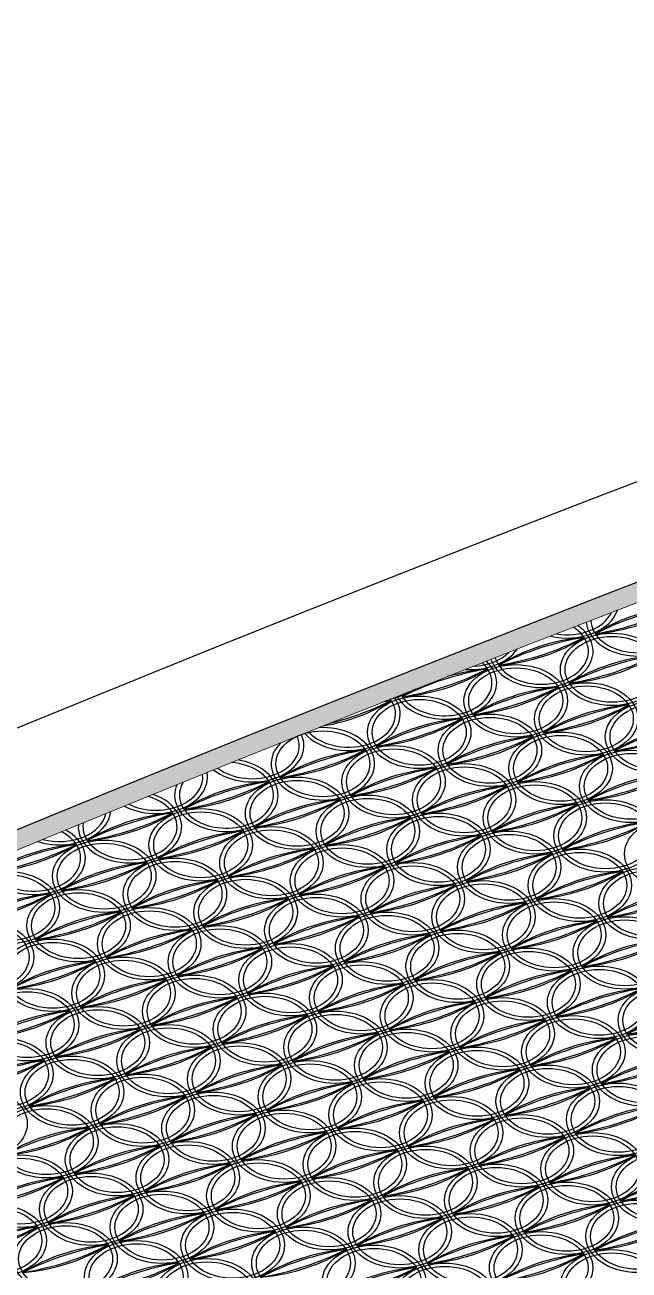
# Model space of a CAD drawing. Extents: x 1767995 to 4174245, y 542814 to 862564.
# Drawn here: x 3882868 to 3889294, y 589776 to 603016 of the extents above; entities that cross this region are included whole.
import ezdxf

# ---------------------------------------------------------------- set-up
doc = ezdxf.new("R2010")
doc.units = 0
doc.header["$LTSCALE"] = 3500
doc.layers.add('桥 构造粗实', color=1, linetype='Continuous', lineweight=30)

# ---------------------------------------------------------------- blocks, each defined once
blk = doc.blocks.new('332323')
at = {"color": 8}
for centre, major_axis, start_param, end_param in [((5090, 11889), (550, 0), 3.210379, 7.22285), ((5090, 11889), (500, 0), 3.163002, 7.270132), ((4338, 12080), (-550, 0), 7.529908, 9.191627), ((4338, 12080), (-500, 0), 7.625521, 9.096014), ((5775, 10860), (1697, 0), 1.707987, 2.30627), ((6127, 10331), (-2505, 0), -1.335396, -0.933532), ((4404, 12917), (1697, 0), -1.433605, -0.835323), ((4052, 13446), (-2505, 0), 1.806196, 2.208061), ((4064, 11554), (550, 0), 3.368823, 7.07306), ((4064, 11554), (500, 0), 3.339515, 7.102279), ((4749, 10525), (1697, 0), 1.707987, 2.30627), ((5102, 9997), (2505, 0), 1.806196, 2.208061), ((3379, 12583), (1697, 0), -1.433605, -0.835323), ((3027, 13111), (2505, 0), -1.335396, -0.933532), ((4816, 11362), (-550, 0), 3.141593, 9.424778), ((4816, 11362), (-500, 0), 3.141593, 9.424778), ((3312, 11746), (550, 0), 4.618338, 5.828695), ((3312, 11746), (500, 0), 4.783256, 5.663777), ((3039, 11219), (-550, 0), 6.67101, 10.06263), ((3039, 11219), (-500, 0), 6.658167, 10.075382), ((3791, 11028), (-550, 0), 3.141593, 9.424778), ((5501, 10334), (1697, 0), 1.707987, 2.30627), ((5853, 9805), (-2505, 0), -1.335396, -0.933532), ((4131, 12391), (-1697, 0), 1.707987, 2.30627), ((3778, 12920), (2505, 0), -1.335396, -0.933532), ((4076, 9662), (-2505, 0), -1.335396, -0.933532), ((2354, 12248), (-1697, 0), 1.707987, 2.30627), ((2001, 12777), (2505, 0), -1.335396, -0.933532), ((3724, 10191), (1697, 0), 1.707987, 1.971312), ((3791, 11028), (-500, 0), 3.141593, 9.424778), ((3724, 10191), (1697, 0), 2.197113, 2.30627), ((4476, 9999), (-1697, 0), -1.433605, -0.835323), ((4828, 9470), (-2505, 0), -1.335396, -0.933532), ((3105, 12056), (1697, 0), -1.433605, -0.835323), ((2753, 12585), (-2505, 0), 1.806196, 2.208061), ((2013, 10885), (550, 0), 3.69561, 6.763329), ((2013, 10885), (500, 0), 3.699039, 6.759797), ((1328, 11913), (-1697, 0), 1.819061, 2.30627), ((976, 12442), (-2505, 0), 1.911397, 2.208061), ((3051, 9327), (-2505, 0), -1.335396, -1.304724), ((2699, 9856), (-1697, 0), -1.433605, -1.400102), ((2287, 11411), (-550, 0), 8.165664, 8.573196), ((5294, 10645), (-550, 0), 3.141593, 9.424778), ((5294, 10645), (-500, 0), 3.141593, 9.424778), ((3517, 10502), (-550, 0), 3.141593, 9.424778), ((5228, 9808), (-1697, 0), -1.433605, -0.835323), ((5580, 9279), (-2505, 0), -1.335396, -0.933532), ((3857, 11865), (-1697, 0), 1.707987, 2.30627), ((3505, 12394), (2505, 0), -1.335396, -0.933532), ((1740, 10358), (-550, 0), 5.67159, 11.07587), ((3450, 9665), (1697, 0), 1.707987, 2.30627), ((3803, 9136), (2505, 0), 1.806196, 2.208061), ((2080, 11722), (-1697, 0), 1.707987, 2.30627), ((1728, 12250), (-2505, 0), 1.806196, 2.208061), ((5979, 9616), (1697, 0), 1.707987, 2.30627), ((6332, 9087), (-2505, 0), -1.335396, -0.933532), ((4609, 11673), (-1697, 0), 1.707987, 2.30627), ((4257, 12202), (2505, 0), -1.335396, -0.933532), ((988, 10550), (550, 0), 3.871521, 6.595802), ((988, 10550), (500, 0), 3.892455, 6.574739), ((1740, 10358), (-500, 0), 3.141593, 9.424778), ((4202, 9473), (1697, 0), 1.707987, 2.30627), ((4554, 8944), (-2505, 0), -1.335396, -0.933532), ((2832, 11530), (-1697, 0), 1.707987, 2.30627), ((2480, 12059), (2505, 0), -1.335396, -0.933532), ((4269, 10310), (-550, 0), 3.141593, 9.424778), ((4269, 10310), (-500, 0), 3.141593, 9.424778), ((2425, 9330), (1697, 0), 1.707987, 2.30627), ((2777, 8801), (-2505, 0), -1.335396, -0.933532), ((1055, 11387), (1697, 0), -1.433605, -0.835323), ((702, 11916), (-2505, 0), 1.806196, 2.208061), ((714, 10024), (550, 0), 2.847244, 7.625588), ((714, 10024), (500, 0), 2.733239, 7.739592), ((3243, 9975), (-550, 0), 3.141593, 9.424778), ((4954, 9281), (1697, 0), 1.707987, 2.30627), ((5306, 8753), (-2505, 0), -1.335396, -0.933532), ((3584, 11339), (1697, 0), -1.433605, -0.835323), ((3231, 11867), (-2505, 0), 1.806196, 2.208061), ((-37, 10215), (550, 0), 4.063146, 6.412427), ((-37, 10215), (500, 0), 4.10501, 6.370381), ((3177, 9138), (-1697, 0), -1.433605, -0.835323), ((3529, 8609), (-2505, 0), -1.335396, -0.933532), ((1806, 11195), (-1697, 0), 1.707987, 2.30627), ((1454, 11724), (-2505, 0), 1.806196, 2.208061), ((3243, 9975), (-500, 0), 3.141593, 9.424778), ((5706, 9090), (1697, 0), 1.707987, 2.30627), ((6058, 8561), (2505, 0), 1.806196, 2.208061), ((4335, 11147), (-1697, 0), 1.707987, 2.30627), ((3983, 11676), (2505, 0), -1.335396, -0.933532), ((1400, 8995), (-1697, 0), -1.433605, -0.835323), ((1752, 8466), (2505, 0), 1.806196, 2.208061), ((29, 11052), (-1697, 0), 1.707987, 2.30627), ((-323, 11581), (-2505, 0), 1.806196, 2.208061), ((3929, 8947), (1697, 0), 1.707987, 2.30627), ((4281, 8418), (2505, 0), 1.806196, 2.208061), ((2558, 11004), (-1697, 0), 1.707987, 2.30627), ((2206, 11533), (2505, 0), -1.335396, -0.933532), ((3995, 9784), (-550, 0), 3.141593, 9.424778), ((3995, 9784), (-500, 0), 3.141593, 9.424778), ((-311, 9689), (-550, 0), 6.233264, 10.531022), ((-311, 9689), (-500, 0), 6.1665, 10.598033), ((2151, 8804), (-1697, 0), -1.433605, -0.835323), ((2504, 8275), (2505, 0), 1.806196, 2.208061), ((781, 10861), (-1697, 0), 1.707987, 2.30627), ((429, 11390), (2505, 0), -1.335396, -0.933532), ((2218, 9641), (-550, 0), 3.141593, 9.424778), ((2218, 9641), (-500, 0), 3.141593, 9.424778), ((4680, 8755), (1697, 0), 1.707987, 2.30627), ((5033, 8226), (-2505, 0), -1.335396, -0.933532), ((3310, 10812), (1697, 0), -1.433605, -0.835323), ((2958, 11341), (2505, 0), -1.335396, -0.933532), ((-1063, 9881), (-550, 0), 7.422785, 9.344007), ((-1063, 9881), (500, 0), 4.352475, 6.130815), ((374, 8660), (1697, 0), 1.707987, 2.30627), ((727, 8132), (-2505, 0), -1.335396, -0.933532), ((-996, 10718), (-1697, 0), 1.707987, 2.30627), ((-1348, 11246), (-2505, 0), 1.806196, 2.208061), ((1193, 9306), (-550, 0), 3.141593, 9.424778), ((2903, 8612), (1697, 0), 1.707987, 2.30627), ((3255, 8083), (-2505, 0), -1.335396, -0.933532), ((1533, 10669), (1697, 0), -1.433605, -0.835323), ((1181, 11198), (-2505, 0), 1.806196, 2.208061), ((5432, 8564), (-1697, 0), -1.433605, -0.835323), ((5784, 8035), (-2505, 0), -1.335396, -0.933532), ((4062, 10621), (1697, 0), -1.433605, -0.835323), ((3709, 11150), (-2505, 0), 1.806196, 2.208061), ((-1336, 9354), (-550, 0), 6.453312, 10.318801), ((-1336, 9354), (-500, 0), 6.415112, 10.357393), ((-585, 9163), (-550, 0), 3.141593, 9.424778), ((1126, 8469), (-1697, 0), -1.433605, -0.835323), ((1478, 7940), (-2505, 0), -1.335396, -0.933532), ((-244, 10526), (-1697, 0), 1.707987, 2.30627), ((-597, 11055), (-2505, 0), 1.806196, 2.208061), ((1193, 9306), (-500, 0), 3.141593, 9.424778), ((3655, 8421), (-1697, 0), -1.433605, -0.835323), ((4007, 7892), (-2505, 0), -1.335396, -0.933532), ((2285, 10478), (-1697, 0), 1.707987, 2.30627), ((1932, 11006), (-2505, 0), 1.806196, 2.208061), ((3721, 9258), (-550, 0), 3.141593, 9.424778), ((3721, 9258), (-500, 0), 3.141593, 9.424778), ((-651, 8326), (1697, 0), 1.707987, 2.30627), ((-299, 7797), (-2505, 0), -1.335396, -0.933532), ((-2021, 10383), (-1697, 0), 1.707987, 2.30627), ((-2374, 10912), (-2505, 0), 1.806196, 2.208061), ((1878, 8277), (1697, 0), 1.707987, 2.30627), ((2230, 7749), (-2505, 0), -1.335396, -0.933532), ((507, 10335), (-1697, 0), 1.707987, 2.30627), ((155, 10863), (2505, 0), -1.335396, -0.933532), ((1944, 9114), (-550, 0), 3.141593, 9.424778), ((1944, 9114), (-500, 0), 3.141593, 9.424778), ((4407, 8229), (1697, 0), 1.707987, 2.30627), ((4759, 7700), (2505, 0), 1.806196, 2.208061), ((3036, 10286), (-1697, 0), 1.707987, 2.30627), ((2684, 10815), (2505, 0), -1.335396, -0.933532), ((4473, 9066), (-550, 0), 3.141593, 9.424778), ((4473, 9066), (-500, 0), 3.141593, 9.424778), ((101, 8134), (1697, 0), 1.707987, 2.30627), ((453, 7605), (-2505, 0), -1.335396, -0.933532), ((-1270, 10191), (-1697, 0), 1.707987, 2.30627), ((-1622, 10720), (2505, 0), -1.335396, -0.933532), ((167, 8971), (-550, 0), 3.141593, 9.424778), ((167, 8971), (-500, 0), 3.141593, 9.424778), ((2696, 8923), (-550, 0), 3.141593, 9.424778), ((2696, 8923), (-500, 0), 3.141593, 9.424778), ((-1610, 8828), (-550, 0), 3.141593, 9.424778), ((-1610, 8828), (-500, 0), 3.141593, 9.424778), ((2630, 8086), (1697, 0), 1.707987, 2.30627), ((2982, 7557), (-2505, 0), -1.335396, -0.933532), ((1259, 10143), (-1697, 0), 1.707987, 2.30627), ((907, 10672), (2505, 0), -1.335396, -0.933532), ((5158, 8037), (1697, 0), 1.707987, 2.30627), ((5511, 7509), (-2505, 0), -1.335396, -0.933532), ((3788, 10095), (-1697, 0), 1.707987, 2.30627), ((3436, 10623), (2505, 0), -1.335396, -0.933532), ((5225, 8875), (-550, 0), 3.141593, 9.424778), ((5225, 8875), (-500, 0), 3.141593, 9.424778), ((-858, 8637), (-550, 0), 3.141593, 9.424778), ((852, 7943), (1697, 0), 1.707987, 2.30627), ((1205, 7414), (-2505, 0), -1.335396, -0.933532), ((-518, 10000), (-1697, 0), 1.707987, 2.30627), ((-870, 10529), (2505, 0), -1.335396, -0.933532), ((3381, 7894), (1697, 0), 1.707987, 2.30627), ((3734, 7365), (-2505, 0), -1.335396, -0.933532), ((2011, 9951), (-1697, 0), 1.707987, 2.30627), ((1659, 10480), (-2505, 0), 1.806196, 2.208061), ((5910, 7846), (-1697, 0), -1.433605, -0.835323), ((6262, 7317), (-2505, 0), -1.335396, -0.933532), ((4540, 9903), (1697, 0), -1.433605, -0.835323), ((4188, 10432), (-2505, 0), 1.806196, 2.208061), ((-925, 7799), (-1697, 0), -1.433605, -0.835323), ((-572, 7271), (-2505, 0), -1.335396, -0.933532), ((-2295, 9857), (1697, 0), -1.433605, -0.835323), ((-2647, 10385), (2505, 0), -1.335396, -0.933532), ((-858, 8637), (-500, 0), 3.141593, 9.424778), ((1604, 7751), (-1697, 0), -1.433605, -0.835323), ((1956, 7222), (-2505, 0), -1.335396, -0.933532), ((234, 9808), (1697, 0), -1.433605, -0.835323), ((-118, 10337), (-2505, 0), 1.806196, 2.208061), ((4133, 7703), (-1697, 0), -1.433605, -0.835323), ((4485, 7174), (-2505, 0), -1.335396, -0.933532), ((2763, 9760), (-1697, 0), 1.707987, 2.30627), ((2410, 10289), (-2505, 0), 1.806196, 2.208061), ((4200, 8540), (-550, 0), 3.141593, 9.424778), ((4200, 8540), (-500, 0), 3.141593, 9.424778), ((-173, 7608), (-1697, 0), -1.433605, -0.835323), ((179, 7079), (-2505, 0), -1.335396, -0.933532), ((-1543, 9665), (-1697, 0), 1.707987, 2.30627), ((-1896, 10194), (-2505, 0), 1.806196, 2.208061), ((-106, 8445), (-550, 0), 3.141593, 9.424778), ((-1884, 8302), (-550, 0), 3.141593, 9.424778), ((-1884, 8302), (-500, 0), 3.141593, 9.424778), ((645, 8253), (-550, 0), 3.141593, 9.424778), ((2356, 7560), (-1697, 0), -1.433605, -0.835323), ((2708, 7031), (-2505, 0), -1.335396, -0.933532), ((986, 9617), (-1697, 0), 1.707987, 2.30627), ((633, 10146), (-2505, 0), 1.806196, 2.208061), ((4885, 7511), (1697, 0), 1.707987, 2.30627), ((5237, 6982), (2505, 0), 1.806196, 2.208061), ((3514, 9568), (-1697, 0), 1.707987, 2.30627), ((3162, 10097), (2505, 0), -1.335396, -0.933532), ((4951, 8348), (-550, 0), 3.141593, 9.424778), ((4951, 8348), (-500, 0), 3.141593, 9.424778), ((-1132, 8110), (-550, 0), 3.141593, 9.424778), ((579, 7416), (1697, 0), 1.707987, 2.30627), ((931, 6888), (-2505, 0), -1.335396, -0.933532), ((-792, 9474), (-1697, 0), 1.707987, 2.30627), ((-1144, 10002), (-2505, 0), 1.806196, 2.208061), ((645, 8253), (-500, 0), 3.141593, 9.424778), ((3108, 7368), (1697, 0), 1.707987, 2.30627), ((3460, 6839), (-2505, 0), -1.335396, -0.933532), ((1737, 9425), (-1697, 0), 1.707987, 2.30627), ((1385, 9954), (2505, 0), -1.335396, -0.933532), ((3174, 8205), (-550, 0), 3.141593, 9.424778), ((3174, 8205), (-500, 0), 3.141593, 9.424778), ((5637, 7320), (1697, 0), 1.707987, 2.30627), ((5989, 6791), (-2505, 0), -1.335396, -0.933532), ((4266, 9377), (-1697, 0), 1.707987, 2.30627), ((3914, 9906), (2505, 0), -1.335396, -0.933532), ((-1132, 8110), (-500, 0), 3.141593, 9.424778), ((1331, 7225), (1697, 0), 1.707987, 2.30627), ((1683, 6696), (-2505, 0), -1.335396, -0.933532), ((-40, 9282), (-1697, 0), 1.707987, 2.30627), ((-392, 9811), (2505, 0), -1.335396, -0.933532), ((1397, 8062), (-550, 0), 3.141593, 9.424778), ((1397, 8062), (-500, 0), 3.141593, 9.424778), ((3859, 7177), (1697, 0), 1.707987, 2.30627), ((4212, 6648), (-2505, 0), -1.335396, -0.933532), ((2489, 9234), (1697, 0), -1.433605, -0.835323), ((2137, 9762), (-2505, 0), 1.806196, 2.208061), ((-447, 7082), (1697, 0), 1.707987, 2.30627), ((-94, 6553), (-2505, 0), -1.335396, -0.933532), ((-1817, 9139), (1697, 0), -1.433605, -0.835323), ((-2169, 9668), (2505, 0), -1.335396, -0.933532), ((-380, 7919), (-550, 0), 3.141593, 9.424778), ((-380, 7919), (-500, 0), 3.141593, 9.424778), ((2082, 7033), (-1697, 0), -1.433605, -0.835323), ((2435, 6505), (-2505, 0), -1.335396, -0.933532), ((712, 9091), (-1697, 0), 1.707987, 2.30627), ((360, 9619), (2505, 0), -1.335396, -0.933532), ((372, 7727), (-550, 0), 3.141593, 9.424778), ((4611, 6985), (-1697, 0), -1.433605, -0.835323), ((4963, 6456), (-2505, 0), -1.335396, -0.933532), ((3241, 9042), (-1697, 0), 1.707987, 2.30627), ((2889, 9571), (-2505, 0), 1.806196, 2.208061), ((4678, 7822), (-550, 0), 3.141593, 9.424778), ((4678, 7822), (-500, 0), 3.141593, 9.424778), ((-1405, 7584), (-550, 0), 3.141593, 9.424778), ((305, 6890), (-1697, 0), -1.433605, -0.835323), ((657, 6361), (-2505, 0), -1.335396, -0.933532), ((-1065, 8947), (1697, 0), -1.433605, -0.835323), ((-1417, 9476), (-2505, 0), 1.806196, 2.208061), ((2834, 6842), (1697, 0), 1.707987, 2.30627), ((3186, 6313), (-2505, 0), -1.335396, -0.933532), ((1464, 8899), (-1697, 0), 1.707987, 2.30627), ((1111, 9428), (-2505, 0), 1.806196, 2.208061), ((5363, 6793), (1697, 0), 1.707987, 2.30627), ((5715, 6265), (2505, 0), 1.806196, 2.208061), ((3993, 8851), (-1697, 0), 1.707987, 2.30627), ((3640, 9379), (2505, 0), -1.335396, -0.933532), ((5430, 7631), (-550, 0), 3.141593, 9.424778), ((5430, 7631), (-500, 0), 3.141593, 9.424778), ((-1405, 7584), (-500, 0), 3.141593, 9.424778), ((1057, 6699), (1697, 0), 1.707987, 2.30627), ((1409, 6170), (-2505, 0), -1.335396, -0.933532), ((-313, 8756), (-1697, 0), 1.707987, 2.30627), ((-666, 9285), (2505, 0), -1.335396, -0.933532), ((1124, 7536), (-550, 0), 3.141593, 9.424778), ((1124, 7536), (-500, 0), 3.141593, 9.424778), ((3586, 6650), (1697, 0), 1.707987, 2.30627), ((3938, 6122), (-2505, 0), -1.335396, -0.933532), ((2215, 8707), (-1697, 0), 1.707987, 2.30627), ((1863, 9236), (2505, 0), -1.335396, -0.933532), ((3652, 7487), (-550, 0), 3.141593, 9.424778), ((3652, 7487), (-500, 0), 3.141593, 9.424778), ((-720, 6556), (-1697, 0), -1.433605, -0.835323), ((-368, 6027), (2505, 0), 1.806196, 2.208061), ((-2091, 8613), (-1697, 0), 1.707987, 2.30627), ((-2443, 9141), (-2505, 0), 1.806196, 2.208061), ((-654, 7393), (-550, 0), 3.141593, 9.424778), ((-654, 7393), (-500, 0), 3.141593, 9.424778), ((1809, 6507), (1697, 0), 1.707987, 2.30627), ((2161, 5978), (-2505, 0), -1.335396, -0.933532), ((438, 8564), (-1697, 0), 1.707987, 2.30627), ((86, 9093), (-2505, 0), 1.806196, 2.208061), ((6115, 6602), (1697, 0), 1.707987, 2.30627), ((6467, 6073), (-2505, 0), -1.335396, -0.933532), ((4744, 8659), (1697, 0), -1.433605, -0.835323), ((4392, 9188), (2505, 0), -1.335396, -0.933532), ((98, 7201), (-550, 0), 3.141593, 9.424778), ((98, 7201), (-500, 0), 3.141593, 9.424778), ((4338, 6459), (1697, 0), 1.707987, 2.30627), ((4690, 5930), (-2505, 0), -1.335396, -0.933532), ((2967, 8516), (1697, 0), -1.433605, -0.835323), ((2615, 9045), (-2505, 0), 1.806196, 2.208061), ((32, 6364), (1697, 0), 1.707987, 2.30627), ((384, 5835), (-2505, 0), -1.335396, -0.933532), ((-1339, 8421), (1697, 0), -1.433605, -0.835323), ((-1691, 8950), (2505, 0), -1.335396, -0.933532), ((2560, 6316), (-1697, 0), -1.433605, -0.835323), ((2913, 5787), (-2505, 0), -1.335396, -0.933532), ((1190, 8373), (-1697, 0), 1.707987, 2.30627), ((838, 8902), (-2505, 0), 1.806196, 2.208061), ((2627, 7153), (-550, 0), 3.141593, 9.424778), ((2627, 7153), (-500, 0), 3.141593, 9.424778), ((5089, 6267), (-1697, 0), -1.433605, -0.835323), ((5442, 5738), (2505, 0), 1.806196, 2.208061), ((3719, 8324), (-1697, 0), 1.707987, 2.30627), ((3367, 8853), (-2505, 0), 1.806196, 2.208061), ((5156, 7104), (-550, 0), 3.141593, 9.424778), ((5156, 7104), (-500, 0), 3.141593, 9.424778), ((783, 6172), (1697, 0), 1.707987, 2.30627), ((1136, 5644), (-2505, 0), -1.335396, -0.933532), ((-587, 8230), (-1697, 0), 1.707987, 2.30627), ((-939, 8758), (-2505, 0), 1.806196, 2.208061), ((850, 7009), (-550, 0), 3.141593, 9.424778), ((3312, 6124), (1697, 0), 1.707987, 2.30627), ((3664, 5595), (-2505, 0), -1.335396, -0.933532), ((1942, 8181), (-1697, 0), 1.707987, 2.30627), ((1590, 8710), (2505, 0), -1.335396, -0.933532), ((3379, 6961), (-550, 0), 3.141593, 9.424778), ((3379, 6961), (-500, 0), 3.141593, 9.424778), ((-994, 6029), (-1697, 0), -1.433605, -0.835323), ((-642, 5500), (2505, 0), 1.806196, 2.208061), ((-2364, 8086), (1697, 0), -1.433605, -0.835323), ((-2716, 8615), (-2505, 0), 1.806196, 2.208061), ((1535, 5981), (1697, 0), 1.707987, 2.30627), ((1887, 5452), (-2505, 0), -1.335396, -0.933532), ((165, 8038), (-1697, 0), 1.707987, 2.30627), ((-188, 8567), (2505, 0), -1.335396, -0.933532), ((1602, 6818), (-550, 0), 3.141593, 9.424778), ((1602, 6818), (-500, 0), 3.141593, 9.424778), ((4131, 6770), (-550, 0), 3.141593, 9.424778), ((5841, 6076), (1697, 0), 1.707987, 2.30627), ((6193, 5547), (2505, 0), 1.806196, 2.208061), ((4471, 8133), (-1697, 0), 1.707987, 2.30627), ((4118, 8662), (2505, 0), -1.335396, -0.933532), ((-175, 6675), (-550, 0), 3.141593, 9.424778), ((-175, 6675), (-500, 0), 3.141593, 9.424778), ((4064, 5933), (1697, 0), 1.707987, 2.30627), ((4416, 5404), (-2505, 0), -1.335396, -0.933532), ((2694, 7990), (-1697, 0), 1.707987, 2.30627), ((2341, 8518), (2505, 0), -1.335396, -0.933532), ((4131, 6770), (-500, 0), 3.141593, 9.424778), ((-242, 5838), (1697, 0), 1.707987, 2.30627), ((110, 5309), (-2505, 0), -1.335396, -0.933532), ((-1612, 7895), (-1697, 0), 1.707987, 2.30627), ((-1965, 8424), (-2505, 0), 1.806196, 2.208061), ((2287, 5789), (1697, 0), 1.707987, 2.30627), ((2639, 5261), (-2505, 0), -1.335396, -0.933532), ((916, 7847), (-1697, 0), 1.707987, 2.30627), ((564, 8375), (2505, 0), -1.335396, -0.933532), ((4816, 5741), (1697, 0), 1.707987, 2.30627), ((5168, 5212), (-2505, 0), -1.335396, -0.933532), ((3445, 7798), (-1697, 0), 1.707987, 2.30627), ((3093, 8327), (-2505, 0), 1.806196, 2.208061), ((510, 5646), (-1697, 0), -1.433605, -0.835323), ((862, 5117), (-2505, 0), -1.335396, -0.933532), ((-861, 7703), (1697, 0), -1.433605, -0.835323), ((-1213, 8232), (2505, 0), -1.335396, -0.933532), ((576, 6483), (-550, 0), 3.141593, 9.424778), ((576, 6483), (-500, 0), 3.141593, 9.424778), ((3039, 5598), (-1697, 0), -1.433605, -0.835323), ((3391, 5069), (-2505, 0), -1.335396, -0.933532), ((1668, 7655), (1697, 0), -1.433605, -0.835323), ((1316, 8184), (-2505, 0), 1.806196, 2.208061), ((1261, 5455), (-1697, 0), -1.433605, -0.835323), ((1614, 4926), (-2505, 0), -1.335396, -0.933532), ((-109, 7512), (-1697, 0), 1.707987, 2.30627), ((-461, 8041), (-2505, 0), 1.806196, 2.208061), ((1328, 6292), (-550, 0), 3.141593, 9.424778), ((5567, 5549), (-1697, 0), -1.433605, -0.835323), ((5920, 5021), (-2505, 0), -1.335396, -0.933532), ((4197, 7607), (-1697, 0), 1.707987, 2.30627), ((3845, 8135), (-2505, 0), 1.806196, 2.208061), ((-516, 5312), (-1697, 0), -1.433605, -0.835323), ((-163, 4783), (2505, 0), 1.806196, 2.208061), ((-1886, 7369), (-1697, 0), 1.707987, 2.30627), ((-2238, 7897), (-2505, 0), 1.806196, 2.208061), ((-449, 6149), (-550, 0), 3.141593, 9.424778), ((-449, 6149), (-500, 0), 3.141593, 9.424778), ((3790, 5406), (-1697, 0), -1.433605, -0.835323), ((4143, 4878), (-2505, 0), -1.335396, -0.933532), ((2420, 7463), (-1697, 0), 1.707987, 2.30627), ((2068, 7992), (-2505, 0), 1.806196, 2.208061), ((2013, 5263), (1697, 0), 1.707987, 2.30627), ((2365, 4734), (-2505, 0), -1.335396, -0.933532), ((643, 7320), (-1697, 0), 1.707987, 2.30627), ((291, 7849), (-2505, 0), 1.806196, 2.208061), ((2080, 6100), (-550, 0), 3.141593, 9.424778), ((2080, 6100), (-500, 0), 3.141593, 9.424778), ((4542, 5215), (1697, 0), 1.707987, 2.30627), ((4894, 4686), (-2505, 0), -1.335396, -0.933532), ((3172, 7272), (-1697, 0), 1.707987, 2.30627), ((2819, 7801), (2505, 0), -1.335396, -0.933532), ((4609, 6052), (-550, 0), 3.141593, 9.424778), ((4609, 6052), (-500, 0), 3.141593, 9.424778), ((236, 5120), (1697, 0), 1.707987, 2.30627), ((588, 4591), (-2505, 0), -1.335396, -0.933532), ((-1134, 7177), (-1697, 0), 1.707987, 2.30627), ((-1487, 7706), (2505, 0), -1.335396, -0.933532), ((303, 5957), (-550, 0), 3.141593, 9.424778), ((303, 5957), (-500, 0), 3.141593, 9.424778), ((2765, 5072), (1697, 0), 1.707987, 2.30627), ((3117, 4543), (-2505, 0), -1.335396, -0.933532), ((1395, 7129), (-1697, 0), 1.707987, 2.30627), ((1042, 7658), (2505, 0), -1.335396, -0.933532), ((2832, 5909), (-550, 0), 3.141593, 9.424778), ((2832, 5909), (-500, 0), 3.141593, 9.424778), ((988, 4928), (1697, 0), 1.707987, 2.30627), ((1340, 4400), (-2505, 0), -1.335396, -0.933532), ((-383, 6986), (1697, 0), -1.433605, -0.835323), ((-735, 7514), (2505, 0), -1.335396, -0.933532), ((1054, 5765), (-550, 0), 3.141593, 9.424778), ((1054, 5765), (-500, 0), 3.141593, 9.424778), ((5294, 5023), (1697, 0), 1.707987, 2.30627), ((5646, 4494), (-2505, 0), -1.335396, -0.933532), ((3923, 7080), (1697, 0), -1.433605, -0.835323), ((3571, 7609), (-2505, 0), 1.806196, 2.208061), ((-789, 4785), (-1697, 0), -1.433605, -0.835323), ((-437, 4256), (-2505, 0), -1.335396, -0.933532), ((-2160, 6842), (1697, 0), -1.433605, -0.835323), ((-2512, 7371), (-2505, 0), 1.806196, 2.208061), ((1806, 5574), (-550, 0), 3.141593, 9.424778), ((3517, 4880), (-1697, 0), -1.433605, -0.835323), ((3869, 4351), (-2505, 0), -1.335396, -0.933532), ((2146, 6937), (-1697, 0), 1.707987, 2.30627), ((1794, 7466), (2505, 0), -1.335396, -0.933532), ((6046, 4832), (-1697, 0), -1.433605, -0.835323), ((6398, 4303), (-2505, 0), -1.335396, -0.933532), ((4675, 6889), (-1697, 0), 1.707987, 2.30627), ((4323, 7418), (-2505, 0), 1.806196, 2.208061), ((1740, 4737), (-1697, 0), -1.433605, -0.835323), ((2092, 4208), (-2505, 0), -1.335396, -0.933532), ((369, 6794), (-1697, 0), 1.707987, 2.30627), ((17, 7323), (-2505, 0), 1.806196, 2.208061), ((4268, 4689), (1697, 0), 1.707987, 2.30627), ((4621, 4160), (-2505, 0), -1.335396, -0.933532), ((2898, 6746), (-1697, 0), 1.707987, 2.30627), ((2546, 7275), (-2505, 0), 1.806196, 2.208061), ((-38, 4594), (-1697, 0), -1.433605, -0.835323), ((315, 4065), (2505, 0), 1.806196, 2.208061), ((-1408, 6651), (-1697, 0), 1.707987, 2.30627), ((-1760, 7180), (-2505, 0), 1.806196, 2.208061), ((29, 5431), (-550, 0), 3.141593, 9.424778), ((29, 5431), (-500, 0), 3.141593, 9.424778), ((2491, 4545), (1697, 0), 1.707987, 2.30627), ((2844, 4017), (-2505, 0), -1.335396, -0.933532), ((1121, 6603), (-1697, 0), 1.707987, 2.30627), ((769, 7131), (2505, 0), -1.335396, -0.933532), ((2558, 5382), (-550, 0), 3.141593, 9.424778), ((2558, 5382), (-500, 0), 3.141593, 9.424778), ((5087, 5334), (-550, 0), 3.141593, 9.424778), ((-1748, 5288), (-550, 0), 3.141593, 9.424778), ((-1748, 5288), (-500, 0), 3.141593, 9.424778), ((714, 4402), (1697, 0), 1.707987, 2.30627), ((1067, 3873), (2505, 0), 1.806196, 2.208061), ((-656, 6459), (-1697, 0), 1.707987, 2.30627), ((-1008, 6988), (-2505, 0), 1.806196, 2.208061), ((781, 5239), (-550, 0), 3.141593, 9.424778), ((781, 5239), (-500, 0), 3.141593, 9.424778), ((5020, 4497), (1697, 0), 1.707987, 2.30627), ((5373, 3968), (-2505, 0), -1.335396, -0.933532), ((3650, 6554), (-1697, 0), 1.707987, 2.30627), ((3298, 7083), (2505, 0), -1.335396, -0.933532), ((5087, 5334), (-500, 0), 3.141593, 9.424778), ((-1063, 4259), (1697, 0), 1.707987, 2.30627), ((-711, 3730), (-2505, 0), -1.335396, -0.933532), ((-2433, 6316), (-1697, 0), 1.707987, 2.30627), ((-2786, 6845), (2505, 0), -1.335396, -0.933532), ((1533, 5048), (-550, 0), 3.141593, 9.424778), ((3243, 4354), (1697, 0), 1.707987, 2.30627), ((3595, 3825), (-2505, 0), -1.335396, -0.933532), ((1873, 6411), (1697, 0), -1.433605, -0.835323), ((1520, 6940), (-2505, 0), 1.806196, 2.208061), ((5772, 4305), (1697, 0), 1.707987, 2.30627), ((6124, 3777), (-2505, 0), -1.335396, -0.933532), ((4402, 6363), (1697, 0), -1.433605, -0.835323), ((4049, 6891), (-2505, 0), 1.806196, 2.208061), ((1466, 4211), (-1697, 0), -1.433605, -0.835323), ((1818, 3682), (-2505, 0), -1.335396, -0.933532), ((96, 6268), (1697, 0), -1.433605, -0.835323), ((-257, 6797), (2505, 0), -1.335396, -0.933532), ((1533, 5048), (-500, 0), 3.141593, 9.424778), ((3995, 4162), (-1697, 0), -1.433605, -0.835323), ((4347, 3634), (-2505, 0), -1.335396, -0.933532), ((2624, 6219), (1697, 0), -1.433605, -0.835323), ((2272, 6748), (-2505, 0), 1.806196, 2.208061), ((4061, 4999), (-550, 0), 3.141593, 9.424778), ((4061, 4999), (-500, 0), 3.141593, 9.424778), ((-311, 4068), (1697, 0), 1.707987, 2.30627), ((41, 3539), (-2505, 0), -1.335396, -0.933532), ((-1682, 6125), (1697, 0), -1.433605, -0.835323), ((-2034, 6653), (-2505, 0), 1.806196, 2.208061), ((2218, 4019), (1697, 0), 1.707987, 2.30627), ((2570, 3490), (-2505, 0), -1.335396, -0.933532), ((847, 6076), (-1697, 0), 1.707987, 2.30627), ((495, 6605), (-2505, 0), 1.806196, 2.208061), ((2284, 4856), (-550, 0), 3.141593, 9.424778), ((4813, 4808), (-550, 0), 3.141593, 9.424778), ((441, 3876), (-1697, 0), -1.433605, -0.835323), ((793, 3347), (2505, 0), 1.806196, 2.208061), ((-930, 5933), (1697, 0), -1.433605, -0.835323), ((-1282, 6462), (2505, 0), -1.335396, -0.933532), ((507, 4713), (-550, 0), 3.141593, 9.424778), ((507, 4713), (-500, 0), 3.141593, 9.424778), ((3036, 4665), (-550, 0), 3.141593, 9.424778), ((4747, 3971), (1697, 0), 1.707987, 2.30627), ((5099, 3442), (-2505, 0), -1.335396, -0.933532), ((3376, 6028), (-1697, 0), 1.707987, 2.30627), ((3024, 6557), (2505, 0), -1.335396, -0.933532), ((4813, 4808), (-500, 0), 3.141593, 9.424778), ((2969, 3828), (1697, 0), 1.707987, 2.30627), ((3322, 3299), (-2505, 0), -1.335396, -0.933532), ((1599, 5885), (-1697, 0), 1.707987, 2.30627), ((1247, 6414), (2505, 0), -1.335396, -0.933532), ((3036, 4665), (-500, 0), 3.141593, 9.424778)]:
    blk.add_ellipse(centre, major_axis=major_axis, ratio=0.7, start_param=start_param, end_param=end_param, dxfattribs=at)
for centre, major_axis in [((4542, 10836), (550, 0)), ((4542, 10836), (500, 0)), ((2765, 10693), (550, 0)), ((2765, 10693), (500, 0)), ((3517, 10502), (500, 0)), ((2492, 10167), (550, 0)), ((2492, 10167), (500, 0)), ((5020, 10118), (550, 0)), ((5020, 10118), (500, 0)), ((1466, 9832), (550, 0)), ((1466, 9832), (500, 0)), ((4747, 9592), (550, 0)), ((4747, 9592), (500, 0)), ((441, 9497), (550, 0)), ((441, 9497), (500, 0)), ((2970, 9449), (550, 0)), ((2970, 9449), (500, 0)), ((5499, 9401), (550, 0)), ((-585, 9163), (500, 0)), ((919, 8780), (550, 0)), ((919, 8780), (500, 0)), ((3448, 8731), (550, 0)), ((3448, 8731), (500, 0)), ((1671, 8588), (550, 0)), ((1671, 8588), (500, 0)), ((-106, 8445), (500, 0)), ((2423, 8397), (550, 0)), ((2423, 8397), (500, 0)), ((3926, 8014), (550, 0)), ((3926, 8014), (500, 0)), ((2149, 7870), (550, 0)), ((2149, 7870), (500, 0)), ((372, 7727), (500, 0)), ((2901, 7679), (550, 0)), ((2901, 7679), (500, 0)), ((1875, 7344), (550, 0)), ((1875, 7344), (500, 0)), ((4404, 7296), (550, 0)), ((4404, 7296), (500, 0)), ((-1679, 7058), (550, 0)), ((-1679, 7058), (500, 0)), ((850, 7009), (500, 0)), ((-927, 6866), (550, 0)), ((-927, 6866), (500, 0)), ((-1953, 6532), (550, 0)), ((2353, 6626), (550, 0)), ((2353, 6626), (500, 0)), ((4882, 6578), (550, 0)), ((4882, 6578), (500, 0)), ((3105, 6435), (550, 0)), ((3105, 6435), (500, 0)), ((-1201, 6340), (550, 0)), ((-1201, 6340), (500, 0)), ((1328, 6292), (500, 0)), ((3857, 6243), (550, 0)), ((3857, 6243), (500, 0)), ((5360, 5860), (550, 0)), ((5360, 5860), (500, 0)), ((-1474, 5814), (550, 0)), ((-1474, 5814), (500, 0)), ((3583, 5717), (550, 0)), ((3583, 5717), (500, 0)), ((-723, 5622), (550, 0)), ((-723, 5622), (500, 0)), ((1806, 5574), (500, 0)), ((4335, 5526), (550, 0)), ((4335, 5526), (500, 0)), ((3310, 5191), (550, 0)), ((3310, 5191), (500, 0)), ((-996, 5096), (550, 0)), ((-996, 5096), (500, 0)), ((-245, 4905), (550, 0)), ((-245, 4905), (500, 0)), ((2284, 4856), (500, 0))]:
    blk.add_ellipse(centre, major_axis=major_axis, ratio=0.7, dxfattribs=at)

msp = doc.modelspace()

# ---------------------------------------------------------------- hatches: boundary and pattern name
h = msp.add_hatch(color=8)
h.paths.add_polyline_path([(3869156.9, 588473.7), (3870155.4, 588937.3), (3871153.9, 589397), (3872152.4, 589852.7), (3873150.9, 590304.4), (3874149.4, 590752.1), (3875147.8, 591195.8), (3876146.3, 591635.5), (3877144.8, 592071.3), (3878143.2, 592503.1), (3879141.7, 592930.9), (3880140.1, 593354.7), (3881138.6, 593774.5), (3882137, 594190.4), (3883135.4, 594602.2), (3884133.9, 595010.1), (3885132.3, 595414), (3886130.7, 595813.9), (3887129.1, 596209.9), (3888127.5, 596601.8), (3889125.9, 596989.8), (3890124.2, 597373.8), (3891122.6, 597753.8), (3892121, 598129.8), (3893119.3, 598501.9), (3894117.7, 598870), (3895116, 599234), (3896114.4, 599594.1), (3897112.7, 599950.3), (3898111, 600302.4), (3899109.4, 600650.6), (3900107.7, 600994.7), (3901106, 601334.9), (3902104.3, 601671.2), (3903102.6, 602003.4), (3904100.9, 602331.7), (3905099.2, 602655.9), (3906097.4, 602976.2), (3907095.7, 603292.5), (3908094, 603604.9), (3909092.2, 603913.2), (3910090.5, 604217.6), (3911088.8, 604518), (3912087, 604814.4), (3913085.2, 605106.8), (3914083.5, 605395.3), (3915081.7, 605679.7), (3916079.9, 605960.2), (3917078.1, 606236.7), (3918076.3, 606509.3), (3919074.6, 606777.8), (3920072.8, 607042.4), (3921070.9, 607303), (3922069.1, 607559.6), (3923067.3, 607812.2), (3924065.5, 608060.9), (3925063.7, 608305.5), (3926061.8, 608546.2), (3927060, 608782.9), (3928058.2, 609015.7), (3929056.3, 609244.4), (3930054.5, 609469.2), (3931052.6, 609690), (3932050.8, 609906.8), (3933048.9, 610119.6), (3934047, 610328.5), (3935045.1, 610533.4), (3936043.3, 610734.3), (3937041.4, 610931.2), (3938039.5, 611124.1), (3939037.6, 611313.1), (3940035.7, 611498.1), (3941033.8, 611679.1), (3942031.9, 611856.1), (3942852.8, 611998.4, -0.9291183), (3942997.4, 611213.8), (3942945.6, 611200.2), (3941945.6, 610932.5), (3940945.6, 610658.4), (3939945.6, 610378), (3938945.6, 610091.2), (3937945.6, 609798.1), (3936945.6, 609498.7), (3935945.6, 609192.9), (3934945.6, 608880.8), (3933945.6, 608562.4), (3932945.6, 608237.6), (3931945.6, 607906.6), (3930945.6, 607569.1), (3929945.6, 607225.4), (3928945.6, 606875.3), (3927945.6, 606518.9), (3926945.6, 606156.1), (3925945.6, 605787.1), (3924945.6, 605411.7), (3923945.6, 605029.9), (3922945.6, 604641.9), (3921945.6, 604247.5), (3920945.6, 603846.8), (3919945.6, 603439.8), (3918945.6, 603026.4), (3917945.6, 602606.8), (3916945.6, 602180.8), (3915945.6, 601748.5), (3914945.6, 601309.8), (3913945.6, 600864.8), (3912945.6, 600413.6), (3911945.6, 599956), (3910945.6, 599492), (3909945.6, 599021.8), (3908945.6, 598545.2), (3907945.6, 598062.3), (3906945.6, 597573.1), (3905945.6, 597077.6), (3904945.6, 596575.8), (3903945.6, 596067.6), (3902945.6, 595553.1), (3901945.6, 595032.3), (3900945.6, 594505.2), (3899945.6, 593971.8), (3898945.6, 593432), (3897945.6, 592886), (3896945.6, 592333.6), (3895945.6, 591774.9), (3894945.6, 591209.9), (3893945.6, 590638.6), (3892945.6, 590061), (3891945.6, 589477), (3890945.6, 588886.7), (3889945.6, 588290.2), (3888945.6, 587687.3), (3887945.6, 587078.1), (3886945.6, 586462.6), (3886689.7, 586303.5), (3865950, 586114.4, -0.7595159), (3865736.4, 586854.8), (3866161.3, 587058.9), (3867159.8, 587534.5), (3868158.3, 588006.1)])
h.paths.add_polyline_path([(3886840.3, 586632.7), (3886631.7, 586502.9), (3865948.2, 586314.3, -0.7425297), (3865834.1, 586679.9), (3866247.6, 586878.4), (3867245.5, 587353.8), (3868243.5, 587825.1), (3869241.4, 588292.4), (3870239.3, 588755.8), (3871237.2, 589215.2), (3872235.1, 589670.6), (3873233, 590122), (3874230.9, 590569.4), (3875228.8, 591012.9), (3876226.6, 591452.4), (3877224.5, 591887.9), (3878222.3, 592319.4), (3879220.1, 592746.9), (3880218, 593170.4), (3881215.8, 593590), (3882213.6, 594005.6), (3883211.4, 594417.2), (3884209.2, 594824.8), (3885207, 595228.5), (3886204.7, 595628.1), (3887202.5, 596023.8), (3888200.2, 596415.5), (3889198, 596803.3), (3890195.7, 597187), (3891193.4, 597566.8), (3892191.1, 597942.5), (3893188.8, 598314.4), (3894186.5, 598682.2), (3895184.2, 599046), (3896181.9, 599405.9), (3897179.6, 599761.8), (3898177.2, 600113.7), (3899174.9, 600461.6), (3900172.5, 600805.6), (3901170.2, 601145.5), (3902167.8, 601481.5), (3903165.4, 601813.5), (3904163, 602141.5), (3905160.6, 602465.6), (3906158.2, 602785.7), (3907155.8, 603101.8), (3908153.4, 603413.9), (3909150.9, 603722), (3910148.5, 604026.2), (3911146, 604326.4), (3912143.6, 604622.6), (3913141.1, 604914.8), (3914138.6, 605203), (3915136.2, 605487.3), (3916133.7, 605767.6), (3917131.2, 606043.9), (3918128.7, 606316.2), (3919126.2, 606584.6), (3920123.6, 606849), (3921121.1, 607109.4), (3922118.6, 607365.8), (3923116, 607618.2), (3924113.5, 607866.7), (3925110.9, 608111.2), (3926108.4, 608351.7), (3927105.8, 608588.3), (3928103.2, 608820.8), (3929100.6, 609049.4), (3930098, 609274), (3931095.4, 609494.6), (3932092.8, 609711.3), (3933090.2, 609924), (3934087.6, 610132.7), (3935085, 610337.4), (3936082.4, 610538.1), (3937079.7, 610734.9), (3938077.1, 610927.7), (3939074.4, 611116.5), (3940071.8, 611301.4), (3941069.1, 611482.2), (3942066.5, 611659.1), (3942844.7, 611794, -1.0024675), (3942946.8, 611407.3), (3942894.4, 611393.6), (3941893.3, 611125.5), (3940892.1, 610851.1), (3939891, 610570.4), (3938889.9, 610283.3), (3937888.7, 609989.9), (3936887.6, 609690.1), (3935886.5, 609384), (3934885.4, 609071.6), (3933884.3, 608752.8), (3932883.2, 608427.7), (3931882.1, 608096.2), (3930881.1, 607758.5), (3929880, 607414.3), (3928878.9, 607063.9), (3927877.9, 606707.1), (3926876.8, 606344), (3925875.8, 605974.5), (3924874.7, 605598.7), (3923873.7, 605216.6), (3922872.7, 604828.2), (3921871.7, 604433.4), (3920870.7, 604032.3), (3919869.7, 603624.8), (3918868.7, 603211.1), (3917867.7, 602791), (3916866.7, 602364.6), (3915865.7, 601931.8), (3914864.7, 601492.8), (3913863.8, 601047.4), (3912862.8, 600595.6), (3911861.9, 600137.6), (3910860.9, 599673.2), (3909860, 599202.5), (3908859, 598725.5), (3907858.1, 598242.2), (3906857.2, 597752.5), (3905856.3, 597256.6), (3904855.4, 596754.3), (3903854.5, 596245.7), (3902853.6, 595730.7), (3901852.7, 595209.5), (3900851.9, 594681.9), (3899851, 594148), (3898850.1, 593607.8), (3897849.3, 593061.3), (3896848.4, 592508.4), (3895847.6, 591949.3), (3894846.8, 591383.8), (3893845.9, 590812), (3892845.1, 590233.9), (3891844.3, 589649.5), (3890843.5, 589058.7), (3889842.7, 588461.7), (3888841.9, 587858.3), (3887841.1, 587248.6)], flags=16)

# ---------------------------------------------------------------- linework, layer by layer
at = {"layer": '桥 构造粗实'}
for points in [[(3901786.8, 602619.4), (3900785.1, 602282.1), (3899783.4, 601940.7), (3898781.7, 601595.4), (3897780.1, 601246.1), (3896778.4, 600892.7), (3895776.7, 600535.4), (3894775.1, 600174.1), (3893773.4, 599808.8), (3892771.8, 599439.5), (3891770.1, 599066.3), (3890768.5, 598689), (3889766.9, 598307.8), (3888765.3, 597922.5), (3887763.6, 597533.3), (3886762, 597140.1), (3885760.4, 596742.9), (3884758.8, 596341.7), (3883757.2, 595936.5), (3882755.7, 595527.3)], [(3902104.3, 601671.2), (3901106, 601334.9), (3900107.7, 600994.7), (3899109.4, 600650.6), (3898111, 600302.4), (3897112.7, 599950.3), (3896114.4, 599594.1), (3895116, 599234), (3894117.7, 598870), (3893119.3, 598501.9), (3892121, 598129.8), (3891122.6, 597753.8), (3890124.2, 597373.8), (3889125.9, 596989.8), (3888127.5, 596601.8), (3887129.1, 596209.9), (3886130.7, 595813.9), (3885132.3, 595414), (3884133.9, 595010.1), (3883135.4, 594602.2), (3882137, 594190.4)]]:
    msp.add_lwpolyline(points, dxfattribs=at)
at = {"layer": '桥 构造粗实', "color": 252, "lineweight": 15}
msp.add_lwpolyline([(3902167.8, 601481.5), (3901170.2, 601145.5), (3900172.5, 600805.6), (3899174.9, 600461.6), (3898177.2, 600113.7), (3897179.6, 599761.8), (3896181.9, 599405.9), (3895184.2, 599046), (3894186.5, 598682.2), (3893188.8, 598314.4), (3892191.1, 597942.5), (3891193.4, 597566.8), (3890195.7, 597187), (3889198, 596803.3), (3888200.2, 596415.5), (3887202.5, 596023.8), (3886204.7, 595628.1), (3885207, 595228.5), (3884209.2, 594824.8), (3883211.4, 594417.2), (3882213.6, 594005.6)], dxfattribs=at)

# ---------------------------------------------------------------- block references
msp.add_blockref('332323', (3884296.8, 584801))

doc.saveas('drawing.dxf')
